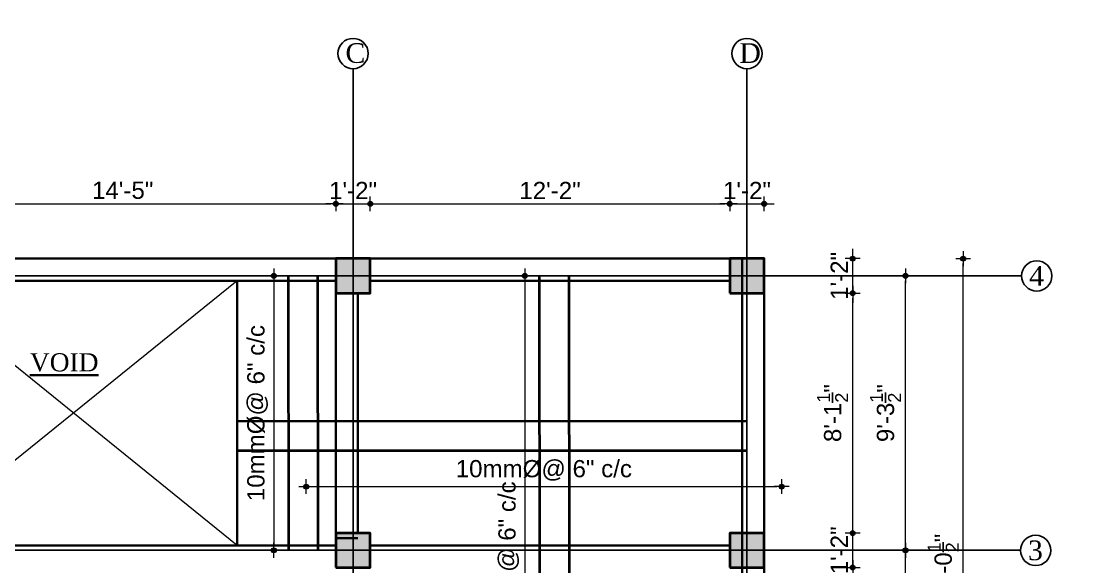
# Model space of a CAD drawing. Header units: inches. Extents: x -12071822 to 12321209, y -1222525 to 1319227.
# Drawn here: x 124759 to 125194.5, y 48967.8 to 49189.2 of the extents above; entities that cross this region are included whole.
import ezdxf
from ezdxf.enums import TextEntityAlignment as Align

# ---------------------------------------------------------------- set-up
doc = ezdxf.new("R2010")
doc.units = ezdxf.units.IN
doc.header["$MEASUREMENT"] = 0
doc.header["$PDMODE"] = 35
for name, color, linetype, lineweight in [('1', 7, 'Continuous', 13), ('Column', 181, 'Continuous', 40), ('DIM_LINE', 173, 'Continuous', 20), ('Hatch', 9, 'Continuous', 9), ('ST-REINFOR', 201, 'Continuous', 40), ('Toilet', 7, 'Continuous', 25), ('WALL SEC', 2, 'Continuous', 35), ('Walls', 11, 'Continuous', 35), ('Windows', 151, 'Continuous', 15)]:
    doc.layers.add(name, color=color, linetype=linetype, lineweight=lineweight)
doc.styles.add('ordinary', font='times.ttf')
doc.styles.add('ramon', font='arial.ttf')
doc.dimstyles.new('S8', dxfattribs={"dimtxt": 7, "dimasz": 2, "dimexe": 6, "dimexo": 18, "dimgap": 1.9375, "dimtad": 1, "dimdec": 1, "dimzin": 3, "dimdsep": 46, "dimlunit": 4, "dimtxsty": 'ramon', "dimblk": 'dot 2', "dimcen": 0.09375, "dimse1": 1, "dimse2": 1, "dimclrd": 1, "dimclre": 1, "dimclrt": 256, "dimadec": 0, "dimazin": 0, "dimtfac": 0.75, "dimtdec": 1, "dimtix": 1, "dimtmove": 1, "dimatfit": 3, "dimldrblk": 'DOT', "dimfxl": 1, "dimtolj": 1, "dimtzin": 0, "dimlwd": 9, "dimlwe": 9, "dimarcsym": 0})

# ---------------------------------------------------------------- blocks, each defined once
blk = doc.blocks.new('colm')
at = {"layer": 'Hatch'}
h = blk.add_hatch(color=256, dxfattribs=at)
h.dxf.hatch_style = 1
h.paths.add_polyline_path([(66705.71, 8319.73), (66705.71, 8307.73), (66717.71, 8307.73), (66717.71, 8319.73)])
at = {"layer": 'Column'}
blk.add_lwpolyline([(66705.71, 8307.73), (66717.71, 8307.73), (66717.71, 8319.73), (66705.71, 8319.73)], close=True, dxfattribs=at)
blk = doc.blocks.new('dot1')
at = {"layer": 'Hatch'}
h = blk.add_hatch(color=256, dxfattribs=at)
edge = h.paths.add_edge_path()
edge.add_arc((0, 0), 1, 0, 360)
for p, q in [((3, 0), (-3, 0)), ((0, 3), (0, -3))]:
    blk.add_line(p, q, dxfattribs=at)
blk.add_circle((0, 0), 1, dxfattribs=at)
blk = doc.blocks.new('dot 2')
at = {"layer": 'Hatch', "xscale": 0.5, "yscale": 0.5, "zscale": 0.5}
blk.add_blockref('dot1', (0, 0), dxfattribs=at)
blk = doc.blocks.new('*D2220')
at = {"layer": 'Defpoints', "color": 0, "transparency": 16777216}
for p in [(124886.56, 49115.1), (124713.56, 49092.88), (124886.56, 49092.88)]:
    blk.add_point(p, dxfattribs=at)
at = {"layer": 'Toilet', "color": 1, "lineweight": 9, "transparency": 16777216}
blk.add_line((124715.56, 49115.1), (124884.56, 49115.1), dxfattribs=at)
at = {"layer": 'Toilet', "color": 1, "lineweight": 9, "transparency": 16777216, "xscale": 2, "yscale": 2, "zscale": 2}
for p, rotation in [((124713.56, 49115.1), 180.0000000068786), ((124886.56, 49115.1), 6.87854744294497e-09)]:
    blk.add_blockref('dot 2', p, dxfattribs=dict(at, rotation=rotation))
at = {"layer": 'Toilet', "transparency": 16777216, "insert": (124800.06, 49120.61), "char_height": 7, "attachment_point": 5, "rotation": 0, "style": 'ramon'}
blk.add_mtext('\\A1;14\'-5"', dxfattribs=at)
blk = doc.blocks.new('_Dot')
at = {"color": 0, "lineweight": -2}
blk.add_line((-0.5, 0), (-1, 0), dxfattribs=at)
at = {"color": 0, "const_width": 0.5}
blk.add_lwpolyline([(-0.25, 0, 1), (0.25, 0, 1)], format="xyb", close=True, dxfattribs=at)
blk = doc.blocks.new('*D2189')
at = {"layer": 'Defpoints', "color": 0, "transparency": 16777216}
for p in [(124900.56, 49115.1), (124886.56, 49092.88), (124900.56, 49092.88)]:
    blk.add_point(p, dxfattribs=at)
at = {"layer": 'Toilet', "color": 1, "lineweight": 9, "transparency": 16777216}
for p, q in [((124884.56, 49115.1), (124882.56, 49115.1)), ((124886.56, 49115.1), (124900.56, 49115.1)), ((124902.56, 49115.1), (124904.56, 49115.1))]:
    blk.add_line(p, q, dxfattribs=at)
at = {"layer": 'Toilet', "color": 1, "lineweight": 9, "transparency": 16777216, "xscale": 2, "yscale": 2, "zscale": 2}
for p, rotation in [((124886.56, 49115.1), 6.878577707425393e-09), ((124900.56, 49115.1), 180.0000000068786)]:
    blk.add_blockref('dot 2', p, dxfattribs=dict(at, rotation=rotation))
at = {"layer": 'Toilet', "transparency": 16777216, "insert": (124893.56, 49120.55), "char_height": 7, "attachment_point": 5, "rotation": 0, "style": 'ramon'}
blk.add_mtext('\\A1;1\'-2"', dxfattribs=at)
blk = doc.blocks.new('*D2190')
at = {"layer": 'Defpoints', "color": 0, "transparency": 16777216}
for p in [(125046.43, 49115.1), (124900.56, 49092.88), (125046.43, 49092.88)]:
    blk.add_point(p, dxfattribs=at)
at = {"layer": 'Toilet', "color": 1, "lineweight": 9, "transparency": 16777216}
blk.add_line((124902.56, 49115.1), (125044.43, 49115.1), dxfattribs=at)
at = {"layer": 'Toilet', "color": 1, "lineweight": 9, "transparency": 16777216, "xscale": 2, "yscale": 2, "zscale": 2}
for p, rotation in [((124900.56, 49115.1), 180.0000000068786), ((125046.43, 49115.1), 6.87854744294497e-09)]:
    blk.add_blockref('dot 2', p, dxfattribs=dict(at, rotation=rotation))
at = {"layer": 'Toilet', "transparency": 16777216, "insert": (124973.49, 49120.55), "char_height": 7, "attachment_point": 5, "rotation": 0, "style": 'ramon'}
blk.add_mtext('\\A1;12\'-2"', dxfattribs=at)
blk = doc.blocks.new('*D2191')
at = {"layer": 'Defpoints', "color": 0, "transparency": 16777216}
for p in [(125060.43, 49115.1), (125046.43, 49092.88), (125060.43, 49092.88)]:
    blk.add_point(p, dxfattribs=at)
at = {"layer": 'Toilet', "color": 1, "lineweight": 9, "transparency": 16777216}
for p, q in [((125044.43, 49115.1), (125042.43, 49115.1)), ((125046.43, 49115.1), (125060.43, 49115.1)), ((125062.43, 49115.1), (125064.43, 49115.1))]:
    blk.add_line(p, q, dxfattribs=at)
at = {"layer": 'Toilet', "color": 1, "lineweight": 9, "transparency": 16777216, "xscale": 2, "yscale": 2, "zscale": 2}
for p, rotation in [((125046.43, 49115.1), 6.878577707425393e-09), ((125060.43, 49115.1), 180.0000000068786)]:
    blk.add_blockref('dot 2', p, dxfattribs=dict(at, rotation=rotation))
at = {"layer": 'Toilet', "transparency": 16777216, "insert": (125053.43, 49120.55), "char_height": 7, "attachment_point": 5, "rotation": 0, "style": 'ramon'}
blk.add_mtext('\\A1;1\'-2"', dxfattribs=at)
blk = doc.blocks.new('*D2208')
at = {"layer": 'Defpoints', "color": 0, "transparency": 16777216}
for p in [(125060.43, 48981.39), (125096.33, 48981.39), (125060.43, 48967.39)]:
    blk.add_point(p, dxfattribs=at)
at = {"layer": 'Toilet', "color": 1, "lineweight": 9, "transparency": 16777216}
for p, q in [((125096.33, 48983.39), (125096.33, 48985.39)), ((125096.33, 48967.39), (125096.33, 48981.39)), ((125096.33, 48965.39), (125096.33, 48963.39))]:
    blk.add_line(p, q, dxfattribs=at)
at = {"layer": 'Toilet', "color": 1, "lineweight": 9, "transparency": 16777216, "xscale": 2, "yscale": 2, "zscale": 2}
for p, rotation in [((125096.33, 48981.39), 270), ((125096.33, 48967.39), 90)]:
    blk.add_blockref('dot 2', p, dxfattribs=dict(at, rotation=rotation))
at = {"layer": 'Toilet', "transparency": 16777216, "insert": (125090.88, 48974.39), "char_height": 7, "attachment_point": 5, "rotation": 90, "style": 'ramon'}
blk.add_mtext('\\A1;1\'-2"', dxfattribs=at)
blk = doc.blocks.new('*D2209')
at = {"layer": 'Defpoints', "color": 0, "transparency": 16777216}
for p in [(125060.43, 49078.88), (125096.33, 49078.88), (125060.43, 48981.39)]:
    blk.add_point(p, dxfattribs=at)
at = {"layer": 'Toilet', "color": 1, "lineweight": 9, "transparency": 16777216}
blk.add_line((125096.33, 48983.39), (125096.33, 49076.88), dxfattribs=at)
at = {"layer": 'Toilet', "color": 1, "lineweight": 9, "transparency": 16777216, "xscale": 2, "yscale": 2, "zscale": 2}
for p, rotation in [((125096.33, 49078.88), 90), ((125096.33, 48981.39), 270)]:
    blk.add_blockref('dot 2', p, dxfattribs=dict(at, rotation=rotation))
at = {"layer": 'Toilet', "transparency": 16777216, "insert": (125088.19, 49030.13), "char_height": 7, "attachment_point": 5, "rotation": 90, "style": 'ramon'}
blk.add_mtext('\\A1;8\'-1{\\H0.750000x;\\S1/2;}"', dxfattribs=at)
blk = doc.blocks.new('*D2210')
at = {"layer": 'Defpoints', "color": 0, "transparency": 16777216}
for p in [(125060.43, 49092.88), (125096.33, 49092.88), (125060.43, 49078.88)]:
    blk.add_point(p, dxfattribs=at)
at = {"layer": 'Toilet', "color": 1, "lineweight": 9, "transparency": 16777216}
for p, q in [((125096.33, 49094.88), (125096.33, 49096.88)), ((125096.33, 49078.88), (125096.33, 49092.88)), ((125096.33, 49076.88), (125096.33, 49074.88))]:
    blk.add_line(p, q, dxfattribs=at)
at = {"layer": 'Toilet', "color": 1, "lineweight": 9, "transparency": 16777216, "xscale": 2, "yscale": 2, "zscale": 2}
for p, rotation in [((125096.33, 49092.88), 270), ((125096.33, 49078.88), 90)]:
    blk.add_blockref('dot 2', p, dxfattribs=dict(at, rotation=rotation))
at = {"layer": 'Toilet', "transparency": 16777216, "insert": (125090.88, 49085.88), "char_height": 7, "attachment_point": 5, "rotation": 90, "style": 'ramon'}
blk.add_mtext('\\A1;1\'-2"', dxfattribs=at)
blk = doc.blocks.new('*D2188')
at = {"layer": 'Defpoints', "color": 0, "transparency": 16777216}
for p in [(125013.68, 48974.39), (125117.78, 48974.39), (125013.68, 48847.39)]:
    blk.add_point(p, dxfattribs=at)
at = {"layer": 'Toilet', "color": 1, "lineweight": 9, "transparency": 16777216}
blk.add_line((125117.78, 48849.39), (125117.78, 48972.39), dxfattribs=at)
at = {"layer": 'Toilet', "color": 1, "lineweight": 9, "transparency": 16777216, "xscale": 2, "yscale": 2, "zscale": 2}
for p, rotation in [((125117.78, 48974.39), 90), ((125117.78, 48847.39), 270)]:
    blk.add_blockref('dot 2', p, dxfattribs=dict(at, rotation=rotation))
at = {"layer": 'Toilet', "transparency": 16777216, "insert": (125112.27, 48910.89), "char_height": 7, "attachment_point": 5, "rotation": 90, "style": 'ramon'}
blk.add_mtext('\\A1;10\'-7"', dxfattribs=at)
blk = doc.blocks.new('*D2211')
at = {"layer": 'Defpoints', "color": 0, "transparency": 16777216}
for p in [(125060.43, 49085.88), (125117.78, 49085.88), (125013.68, 48974.39)]:
    blk.add_point(p, dxfattribs=at)
at = {"layer": 'Toilet', "color": 1, "lineweight": 9, "transparency": 16777216}
blk.add_line((125117.78, 48976.39), (125117.78, 49083.88), dxfattribs=at)
at = {"layer": 'Toilet', "color": 1, "lineweight": 9, "transparency": 16777216, "xscale": 2, "yscale": 2, "zscale": 2}
for p, rotation in [((125117.78, 49085.88), 90), ((125117.78, 48974.39), 270)]:
    blk.add_blockref('dot 2', p, dxfattribs=dict(at, rotation=rotation))
at = {"layer": 'Toilet', "transparency": 16777216, "insert": (125109.64, 49030.13), "char_height": 7, "attachment_point": 5, "rotation": 90, "style": 'ramon'}
blk.add_mtext('\\A1;9\'-3{\\H0.750000x;\\S1/2;}"', dxfattribs=at)
blk = doc.blocks.new('*D2212')
at = {"layer": 'Defpoints', "color": 0, "transparency": 16777216}
for p in [(125060.43, 49092.88), (125141.21, 49092.88), (125060.43, 48840.39)]:
    blk.add_point(p, dxfattribs=at)
at = {"layer": 'Toilet', "color": 1, "lineweight": 9, "transparency": 16777216}
blk.add_line((125141.21, 48842.39), (125141.21, 49090.88), dxfattribs=at)
at = {"layer": 'Toilet', "color": 1, "lineweight": 9, "transparency": 16777216, "xscale": 2, "yscale": 2, "zscale": 2}
for p, rotation in [((125141.21, 49092.88), 90), ((125141.21, 48840.39), 270)]:
    blk.add_blockref('dot 2', p, dxfattribs=dict(at, rotation=rotation))
at = {"layer": 'Toilet', "transparency": 16777216, "insert": (125133.06, 48966.63), "char_height": 7, "attachment_point": 5, "rotation": 90, "style": 'ramon'}
blk.add_mtext('\\A1;21\'-0{\\H0.750000x;\\S1/2;}"', dxfattribs=at)
blk = doc.blocks.new('*D2223')
at = {"layer": 'Defpoints', "color": 0, "transparency": 16777216}
for p in [(124874.49, 49000.27), (125067.5, 49000.27), (125067.5, 49000.21)]:
    blk.add_point(p, dxfattribs=at)
at = {"layer": 'DIM_LINE', "color": 1, "lineweight": 9, "transparency": 16777216}
blk.add_line((124876.49, 49000.27), (125065.5, 49000.27), dxfattribs=at)
at = {"layer": 'DIM_LINE', "color": 1, "lineweight": 9, "transparency": 16777216, "xscale": 2, "yscale": 2, "zscale": 2, "rotation": 180}
blk.add_blockref('dot 2', (124874.49, 49000.27), dxfattribs=at)
at = {"layer": 'DIM_LINE', "color": 1, "lineweight": 9, "transparency": 16777216, "xscale": 2, "yscale": 2, "zscale": 2}
blk.add_blockref('dot 2', (125067.5, 49000.27), dxfattribs=at)
at = {"layer": 'DIM_LINE', "transparency": 16777216, "insert": (124970.99, 49006.86), "char_height": 7, "attachment_point": 5, "style": 'ramon'}
blk.add_mtext('\\A1;10mm%%C@ 6" c/c', dxfattribs=at)
blk = doc.blocks.new('*D2224')
at = {"layer": 'Defpoints', "color": 0, "transparency": 16777216}
for p in [(124981.08, 49085.88), (124963.31, 48847.39), (124969.37, 48847.39)]:
    blk.add_point(p, dxfattribs=at)
at = {"layer": 'DIM_LINE', "color": 1, "lineweight": 9, "transparency": 16777216}
blk.add_line((124963.31, 49083.88), (124963.31, 48849.39), dxfattribs=at)
at = {"layer": 'DIM_LINE', "color": 1, "lineweight": 9, "transparency": 16777216, "xscale": 2, "yscale": 2, "zscale": 2}
for p, rotation in [((124963.31, 49085.88), 90), ((124963.31, 48847.39), 270)]:
    blk.add_blockref('dot 2', p, dxfattribs=dict(at, rotation=rotation))
at = {"layer": 'DIM_LINE', "transparency": 16777216, "insert": (124956.72, 48966.63), "char_height": 7, "attachment_point": 5, "rotation": 90, "style": 'ramon'}
blk.add_mtext('\\A1;10mm%%C@ 6" c/c', dxfattribs=at)
blk = doc.blocks.new('*D2228')
at = {"layer": 'Defpoints', "color": 0, "transparency": 16777216}
for p in [(124879.19, 49085.88), (124861.41, 48974.39), (124867.33, 48974.39)]:
    blk.add_point(p, dxfattribs=at)
at = {"layer": 'DIM_LINE', "color": 1, "lineweight": 9, "transparency": 16777216}
blk.add_line((124861.41, 49083.88), (124861.41, 48976.39), dxfattribs=at)
at = {"layer": 'DIM_LINE', "color": 1, "lineweight": 9, "transparency": 16777216, "xscale": 2, "yscale": 2, "zscale": 2}
for p, rotation in [((124861.41, 49085.88), 90), ((124861.41, 48974.39), 270)]:
    blk.add_blockref('dot 2', p, dxfattribs=dict(at, rotation=rotation))
at = {"layer": 'DIM_LINE', "transparency": 16777216, "insert": (124854.81, 49030.13), "char_height": 7, "attachment_point": 5, "rotation": 90, "style": 'ramon'}
blk.add_mtext('\\A1;10mm%%C@ 6" c/c', dxfattribs=at)

msp = doc.modelspace()

# ---------------------------------------------------------------- linework, layer by layer
for p, q in [((124893.56, 49169.69), (124893.56, 48747.83)), ((125053.43, 49169.69), (125053.43, 48747.83))]:
    msp.add_line(p, q)
at = {"layer": 'ST-REINFOR'}
for p, q in [((124867.19, 49085.88), (124867.3, 48974.37)), ((124879.19, 49085.89), (124879.3, 48974.39)), ((124969.08, 49085.88), (124969.31, 48847.37)), ((124981.08, 49085.89), (124981.31, 48847.39)), ((124846.56, 49026.94), (125053.43, 49026.88)), ((124846.56, 49014.94), (125053.43, 49014.88))]:
    msp.add_line(p, q, dxfattribs=at)
at = {"layer": 'Toilet'}
for p, q in [((124468.11, 49085.88), (125164.53, 49085.88)), ((124467.67, 48974.39), (125164.53, 48974.39))]:
    msp.add_line(p, q, dxfattribs=at)
for centre in [(124893.56, 49176.19), (125053.43, 49176.19), (125171.04, 49085.85), (125170.6, 48974.36)]:
    msp.add_circle(centre, 6.15, dxfattribs=at)
at = {"layer": 'Walls'}
for p, q in [((124713.56, 49092.88), (124886.56, 49092.88)), ((124900.56, 49092.88), (125046.43, 49092.88)), ((125051.43, 49092.88), (125051.43, 48840.39)), ((125060.43, 49092.88), (125060.43, 48840.39)), ((124713.56, 49083.88), (124886.56, 49083.88)), ((124846.56, 49083.88), (124846.56, 48976.39)), ((124900.56, 49083.88), (125046.43, 49083.88)), ((124886.56, 48981.39), (124886.56, 49078.88)), ((124895.56, 48981.39), (124895.56, 49078.88)), ((124895.56, 48979.39), (124886.56, 48979.39)), ((124713.56, 48976.39), (124886.56, 48976.39)), ((124900.56, 48976.39), (125046.43, 48976.39))]:
    msp.add_line(p, q, dxfattribs=at)
at = {"layer": 'Windows'}
for p, q in [((124846.56, 49083.88), (124713.56, 48976.39)), ((124846.56, 48976.39), (124713.56, 49083.88))]:
    msp.add_line(p, q, dxfattribs=at)
msp.add_circle((127888.68, 49173.51), 6257.09, dxfattribs=at)

# ---------------------------------------------------------------- block references
at = {"layer": 'Column', "xscale": 1.166666666667879, "yscale": 1.166666666667879, "zscale": 1.166666666667879}
for p in [(47063.23, 39386.54), (47223.11, 39386.54), (47063.23, 39275.04), (47223.11, 39275.04)]:
    msp.add_blockref('colm', p, dxfattribs=at)

# ---------------------------------------------------------------- texts
at = {"layer": '1', "char_height": 8, "width": 20.1234, "attachment_point": 1, "style": 'ordinary'}
for s, insert in [('C', (124890.47, 49180.39)), ('D', (125050.34, 49180.39)), ('4', (125167.93, 49089.89)), ('3', (125167.49, 48978.39))]:
    msp.add_mtext(s, dxfattribs=dict(at, insert=insert))
at = {"layer": 'WALL SEC', "color": 0, "style": 'ordinary'}
msp.add_text('%%UVOID', height=7.373, dxfattribs=at).set_placement((124776.32, 49050.76), align=Align.MIDDLE_CENTER)

# ---------------------------------------------------------------- dimensions: what is measured, and where the dimension line sits
at = {"layer": 'DIM_LINE'}
for base, p1, p2, picture, middle in [((124861.41, 48974.39), (124879.19, 49085.88), (124867.33, 48974.39), '*D2228', (124854.81, 49030.13)), ((124963.31, 48847.39), (124981.08, 49085.88), (124969.37, 48847.39), '*D2224', (124956.72, 48966.63))]:
    dim = msp.add_linear_dim(base=base, p1=p1, p2=p2, angle=90, text='10mm%%C@ 6" c/c', dimstyle='S8', dxfattribs=at)
    dim.commit()
    dim.dimension.update_dxf_attribs({"geometry": picture, "text_midpoint": middle})
dim = msp.add_linear_dim(base=(125067.5, 49000.27), p1=(124874.49, 49000.27), p2=(125067.5, 49000.21), text='10mm%%C@ 6" c/c', dimstyle='S8', dxfattribs=at)
dim.commit()
dim.dimension.update_dxf_attribs({"geometry": '*D2223', "text_midpoint": (124970.99, 49006.86)})
at = {"layer": 'Toilet'}
for base, p1, p2, angle, picture, middle in [((124886.56, 49115.1), (124713.56, 49092.88), (124886.56, 49092.88), 180, '*D2220', (124800.06, 49120.61)), ((124900.56, 49115.1), (124886.56, 49092.88), (124900.56, 49092.88), 180, '*D2189', (124893.56, 49120.55)), ((125046.43, 49115.1), (124900.56, 49092.88), (125046.43, 49092.88), 180, '*D2190', (124973.49, 49120.55)), ((125060.43, 49115.1), (125046.43, 49092.88), (125060.43, 49092.88), 180, '*D2191', (125053.43, 49120.55)), ((125096.33, 49092.88), (125060.43, 49078.88), (125060.43, 49092.88), 90, '*D2210', (125090.88, 49085.88)), ((125117.78, 49085.88), (125013.68, 48974.39), (125060.43, 49085.88), 270, '*D2211', (125109.64, 49030.13)), ((125096.33, 49078.88), (125060.43, 48981.39), (125060.43, 49078.88), 90, '*D2209', (125088.19, 49030.13)), ((125096.33, 48981.39), (125060.43, 48967.39), (125060.43, 48981.39), 90, '*D2208', (125090.88, 48974.39))]:
    dim = msp.add_linear_dim(base=base, p1=p1, p2=p2, angle=angle, dimstyle='S8', override={"dimfxl": 2, "dimfxlon": 1, "dimarcsym": 1}, dxfattribs=at)
    dim.commit()
    dim.dimension.update_dxf_attribs({"geometry": picture, "text_midpoint": middle})
for p1, p2, distance, picture, middle in [((125060.43, 48840.39), (125060.43, 49092.88), -80.78, '*D2212', (125133.06, 48966.63)), ((125013.68, 48847.39), (125013.68, 48974.39), -104.1, '*D2188', (125112.27, 48910.89))]:
    dim = msp.add_aligned_dim(p1=p1, p2=p2, distance=distance, dimstyle='S8', override={"dimfxl": 2, "dimfxlon": 1, "dimarcsym": 1}, dxfattribs=at)
    dim.commit()
    dim.dimension.update_dxf_attribs({"geometry": picture, "text_midpoint": middle})

doc.saveas('drawing.dxf')
